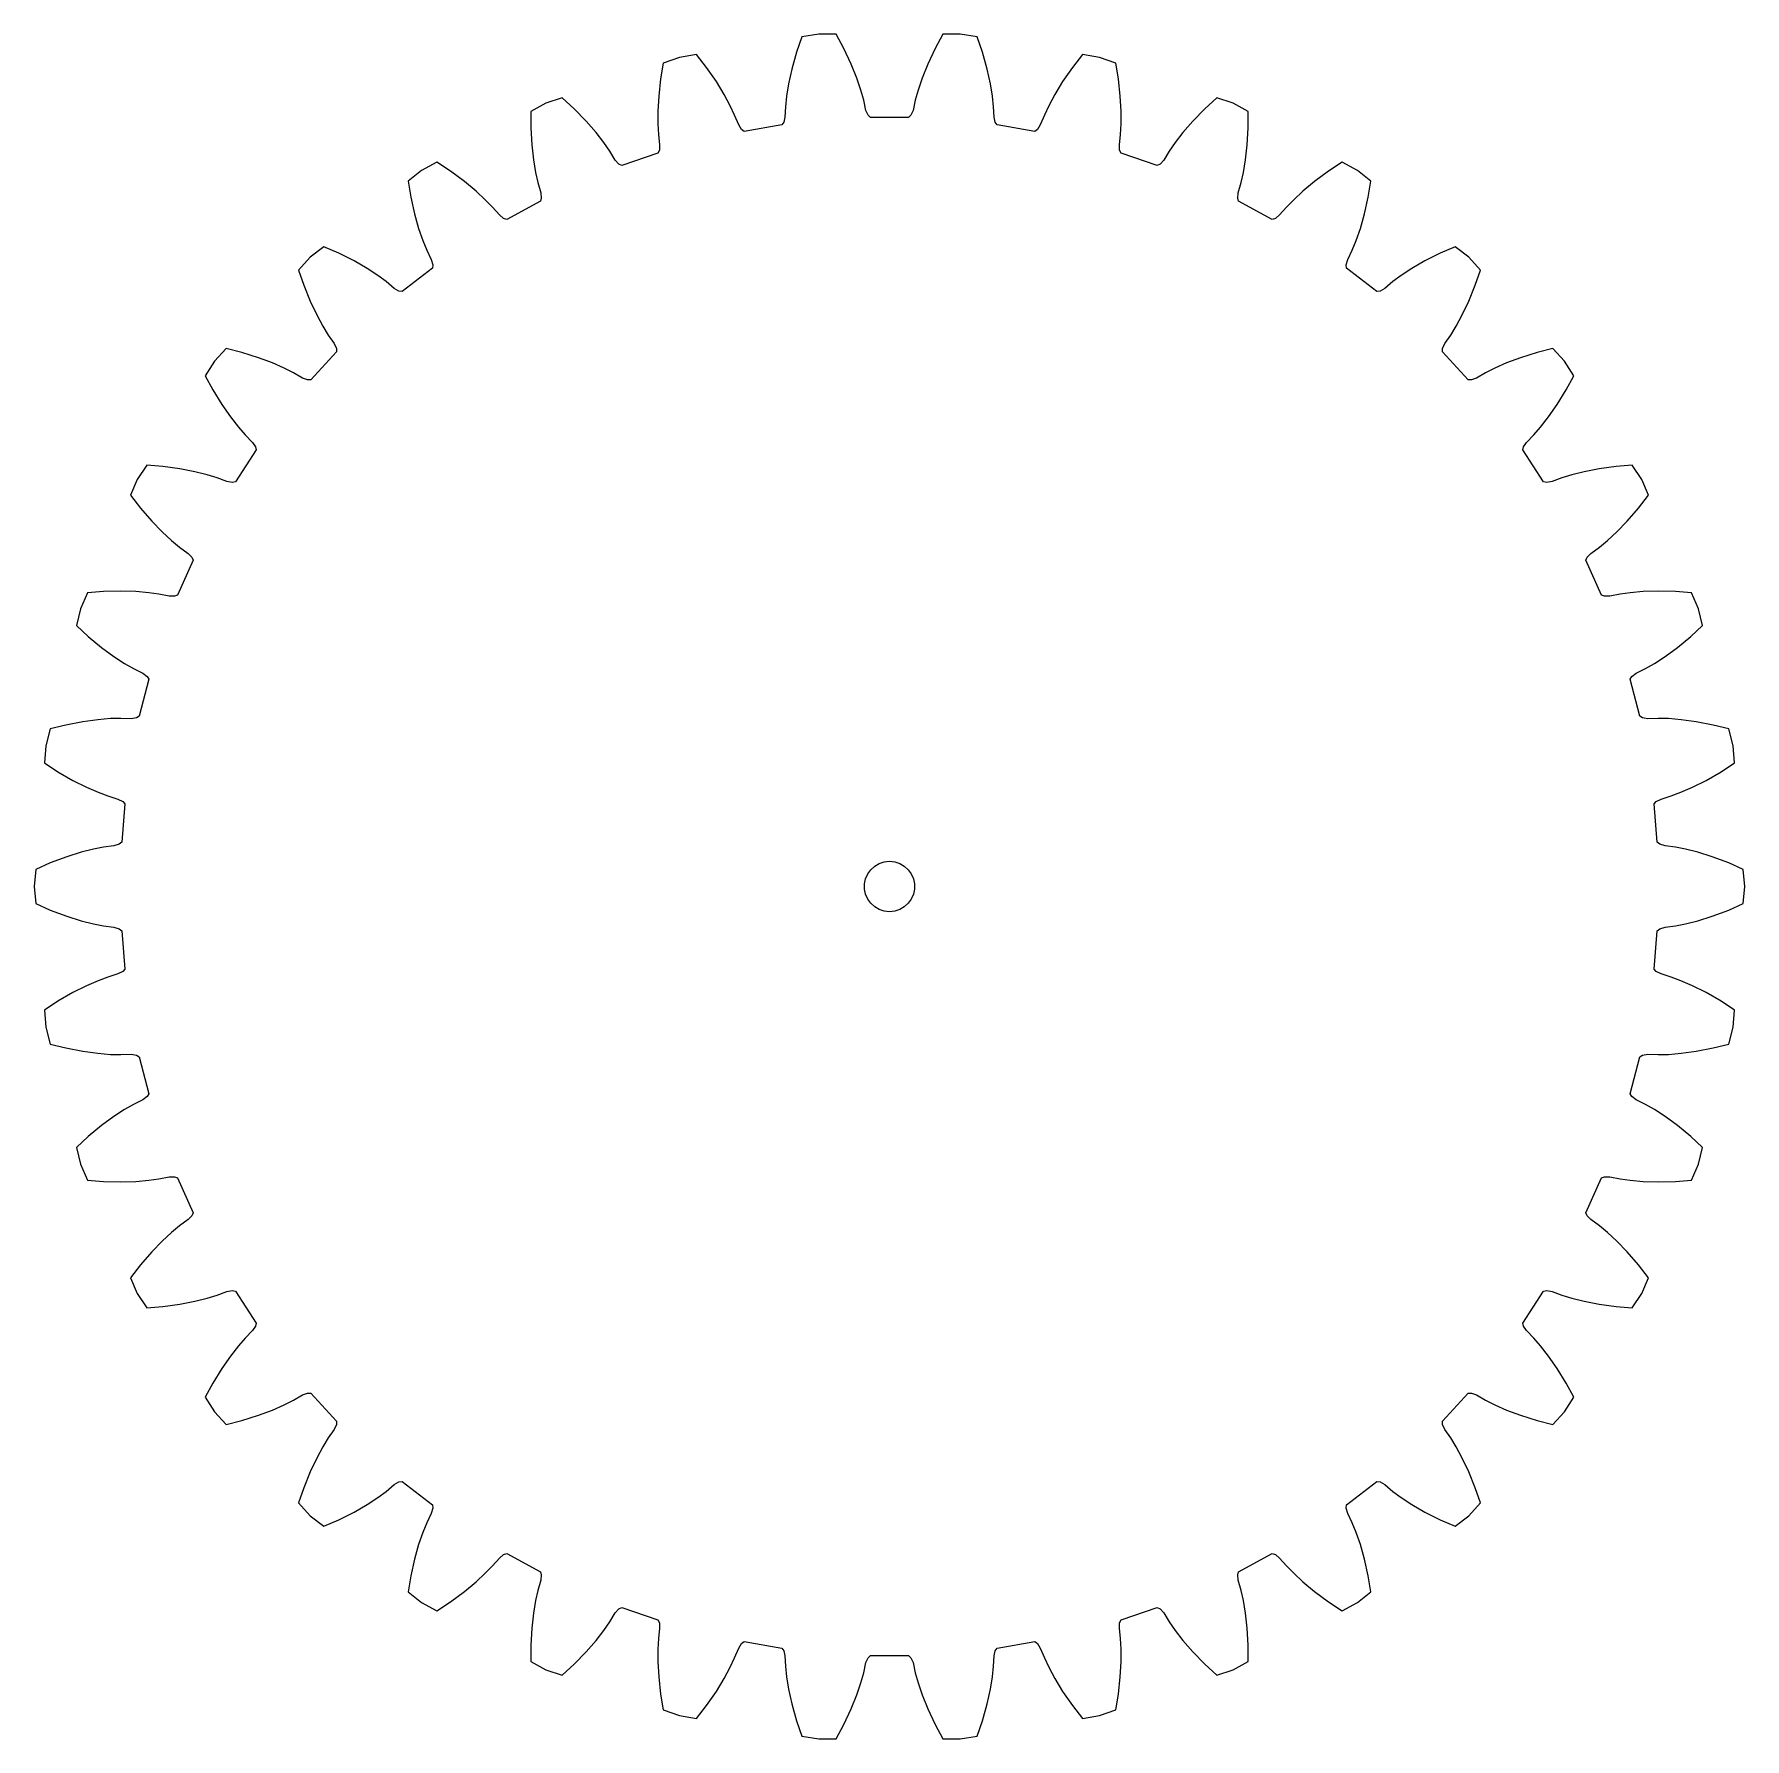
# Model space of a CAD drawing. Header units: metres. Extents: x -51 to 51, y -51 to 51.
import ezdxf

# ---------------------------------------------------------------- set-up
doc = ezdxf.new("R2010")
doc.units = ezdxf.units.M

msp = doc.modelspace()

# ---------------------------------------------------------------- linework, layer by layer
for p, q in [((-5.22, 50.59), (-5.53, 49.68)), ((-4.21, 50.76), (-5.22, 50.59)), ((-3.18, 50.76), (-4.21, 50.76)), ((-2.72, 49.91), (-3.18, 50.76)), ((-2.28, 48.97), (-2.72, 49.91)), ((2.72, 49.91), (2.28, 48.97)), ((3.18, 50.76), (2.72, 49.91)), ((4.21, 50.76), (3.18, 50.76)), ((5.22, 50.59), (4.21, 50.76)), ((5.53, 49.68), (5.22, 50.59)), ((-13.47, 49.04), (-13.63, 48.09)), ((-12.5, 49.37), (-13.47, 49.04)), ((-11.49, 49.54), (-12.5, 49.37)), ((-10.9, 48.78), (-11.49, 49.54)), ((-5.53, 49.68), (-5.81, 48.68)), ((-1.94, 48.14), (-2.28, 48.97)), ((2.28, 48.97), (1.94, 48.14)), ((5.81, 48.68), (5.53, 49.68)), ((11.49, 49.54), (10.9, 48.78)), ((12.5, 49.37), (11.49, 49.54)), ((13.47, 49.04), (12.5, 49.37)), ((13.63, 48.09), (13.47, 49.04)), ((-13.63, 48.09), (-13.74, 47.06)), ((-10.31, 47.93), (-10.9, 48.78)), ((-9.84, 47.17), (-10.31, 47.93)), ((-5.81, 48.68), (-6.01, 47.81)), ((-1.7, 47.43), (-1.94, 48.14)), ((1.94, 48.14), (1.7, 47.43)), ((6.01, 47.81), (5.81, 48.68)), ((10.31, 47.93), (9.84, 47.17)), ((10.9, 48.78), (10.31, 47.93)), ((13.74, 47.06), (13.63, 48.09)), ((-19.49, 46.97), (-20.46, 46.64)), ((-18.78, 46.32), (-19.49, 46.97)), ((-13.74, 47.06), (-13.79, 46.17)), ((-9.48, 46.5), (-9.84, 47.17)), ((-6.13, 47.06), (-6.2, 46.44)), ((-6.01, 47.81), (-6.13, 47.06)), ((-1.53, 46.83), (-1.7, 47.43)), ((1.7, 47.43), (1.53, 46.83)), ((6.13, 47.06), (6.01, 47.81)), ((6.2, 46.44), (6.13, 47.06)), ((9.84, 47.17), (9.48, 46.5)), ((13.79, 46.17), (13.74, 47.06)), ((19.49, 46.97), (18.78, 46.32)), ((20.46, 46.64), (19.49, 46.97)), ((-20.46, 46.64), (-21.36, 46.15)), ((-21.36, 46.15), (-21.36, 45.19)), ((-18.06, 45.58), (-18.78, 46.32)), ((-13.79, 46.17), (-13.79, 45.41)), ((-9.22, 45.94), (-9.48, 46.5)), ((-8.98, 45.36), (-9.22, 45.94)), ((-6.2, 46.44), (-6.23, 45.82)), ((-1.4, 46.22), (-1.53, 46.83)), ((-1.28, 45.93), (-1.4, 46.22)), ((-1.14, 45.79), (-1.28, 45.93)), ((1.28, 45.93), (1.14, 45.79)), ((1.4, 46.22), (1.28, 45.93)), ((1.53, 46.83), (1.4, 46.22)), ((6.23, 45.82), (6.2, 46.44)), ((9.22, 45.94), (8.98, 45.36)), ((9.48, 46.5), (9.22, 45.94)), ((13.79, 45.41), (13.79, 46.17)), ((18.78, 46.32), (18.06, 45.58)), ((21.36, 46.15), (20.46, 46.64)), ((21.36, 45.19), (21.36, 46.15)), ((-21.36, 45.19), (-21.3, 44.16)), ((-17.47, 44.9), (-18.06, 45.58)), ((-17.01, 44.3), (-17.47, 44.9)), ((-13.79, 45.41), (-13.76, 44.79)), ((-8.82, 45.09), (-8.98, 45.36)), ((-8.66, 44.97), (-8.82, 45.09)), ((-6.41, 45.35), (-8.66, 44.97)), ((-6.3, 45.51), (-6.41, 45.35)), ((-6.23, 45.82), (-6.3, 45.51)), ((1.14, 45.79), (-1.14, 45.79)), ((6.3, 45.51), (6.23, 45.82)), ((6.41, 45.35), (6.3, 45.51)), ((8.66, 44.97), (6.41, 45.35)), ((8.82, 45.09), (8.66, 44.97)), ((8.98, 45.36), (8.82, 45.09)), ((13.76, 44.79), (13.79, 45.41)), ((17.47, 44.9), (17.01, 44.3)), ((18.06, 45.58), (17.47, 44.9)), ((21.3, 44.16), (21.36, 45.19)), ((-21.3, 44.16), (-21.2, 43.27)), ((-16.65, 43.8), (-17.01, 44.3)), ((-13.7, 43.85), (-13.79, 43.68)), ((-13.76, 44.79), (-13.69, 44.17)), ((-13.69, 44.17), (-13.7, 43.85)), ((13.69, 44.17), (13.76, 44.79)), ((13.7, 43.85), (13.69, 44.17)), ((13.79, 43.68), (13.7, 43.85)), ((17.01, 44.3), (16.65, 43.8)), ((21.2, 43.27), (21.3, 44.16)), ((-26.95, 43.13), (-27.86, 42.64)), ((-26.15, 42.6), (-26.95, 43.13)), ((-21.2, 43.27), (-21.08, 42.52)), ((-16.33, 43.26), (-16.65, 43.8)), ((-16.12, 43.02), (-16.33, 43.26)), ((-15.94, 42.94), (-16.12, 43.02)), ((-13.79, 43.68), (-15.94, 42.94)), ((15.94, 42.94), (13.79, 43.68)), ((16.12, 43.02), (15.94, 42.94)), ((16.33, 43.26), (16.12, 43.02)), ((16.65, 43.8), (16.33, 43.26)), ((21.08, 42.52), (21.2, 43.27)), ((26.95, 43.13), (26.15, 42.6)), ((27.86, 42.64), (26.95, 43.13)), ((-27.86, 42.64), (-28.67, 42.01)), ((-28.67, 42.01), (-28.51, 41.06)), ((-25.31, 41.99), (-26.15, 42.6)), ((-24.62, 41.41), (-25.31, 41.99)), ((-21.08, 42.52), (-20.94, 41.92)), ((-20.94, 41.92), (-20.77, 41.31)), ((20.77, 41.31), (20.94, 41.92)), ((20.94, 41.92), (21.08, 42.52)), ((25.31, 41.99), (24.62, 41.41)), ((26.15, 42.6), (25.31, 41.99)), ((28.67, 42.01), (27.86, 42.64)), ((28.51, 41.06), (28.67, 42.01)), ((-28.51, 41.06), (-28.28, 40.05)), ((-24.07, 40.9), (-24.62, 41.41)), ((-23.64, 40.46), (-24.07, 40.9)), ((-20.79, 40.81), (-22.79, 39.73)), ((-20.74, 41), (-20.79, 40.81)), ((-20.77, 41.31), (-20.74, 41)), ((20.74, 41), (20.77, 41.31)), ((20.79, 40.81), (20.74, 41)), ((22.79, 39.73), (20.79, 40.81)), ((24.07, 40.9), (23.64, 40.46)), ((24.62, 41.41), (24.07, 40.9)), ((28.28, 40.05), (28.51, 41.06)), ((-28.28, 40.05), (-28.04, 39.19)), ((-23.23, 39.99), (-23.64, 40.46)), ((-22.98, 39.78), (-23.23, 39.99)), ((-22.79, 39.73), (-22.98, 39.78)), ((22.98, 39.78), (22.79, 39.73)), ((23.23, 39.99), (22.98, 39.78)), ((23.64, 40.46), (23.23, 39.99)), ((28.04, 39.19), (28.28, 40.05)), ((-28.04, 39.19), (-27.79, 38.47)), ((27.79, 38.47), (28.04, 39.19)), ((-33.68, 38.1), (-34.49, 37.47)), ((-32.8, 37.72), (-33.68, 38.1)), ((-31.88, 37.25), (-32.8, 37.72)), ((-27.79, 38.47), (-27.56, 37.9)), ((-27.56, 37.9), (-27.29, 37.33)), ((27.29, 37.33), (27.56, 37.9)), ((27.56, 37.9), (27.79, 38.47)), ((32.8, 37.72), (31.88, 37.25)), ((33.68, 38.1), (32.8, 37.72)), ((34.49, 37.47), (33.68, 38.1)), ((-34.49, 37.47), (-35.19, 36.71)), ((-35.19, 36.71), (-34.88, 35.81)), ((-31.1, 36.8), (-31.88, 37.25)), ((-30.47, 36.38), (-31.1, 36.8)), ((-27.22, 36.83), (-29.02, 35.43)), ((-27.29, 37.33), (-27.2, 37.03)), ((-27.2, 37.03), (-27.22, 36.83)), ((27.2, 37.03), (27.29, 37.33)), ((27.22, 36.83), (27.2, 37.03)), ((29.02, 35.43), (27.22, 36.83)), ((31.1, 36.8), (30.47, 36.38)), ((31.88, 37.25), (31.1, 36.8)), ((35.19, 36.71), (34.49, 37.47)), ((34.88, 35.81), (35.19, 36.71)), ((-34.88, 35.81), (-34.49, 34.85)), ((-29.97, 36.02), (-30.47, 36.38)), ((-29.49, 35.62), (-29.97, 36.02)), ((29.97, 36.02), (29.49, 35.62)), ((30.47, 36.38), (29.97, 36.02)), ((34.49, 34.85), (34.88, 35.81)), ((-34.49, 34.85), (-34.1, 34.04)), ((-29.22, 35.46), (-29.49, 35.62)), ((-29.02, 35.43), (-29.22, 35.46)), ((29.22, 35.46), (29.02, 35.43)), ((29.49, 35.62), (29.22, 35.46)), ((34.1, 34.04), (34.49, 34.85)), ((-34.1, 34.04), (-33.74, 33.37)), ((33.74, 33.37), (34.1, 34.04)), ((-33.74, 33.37), (-33.42, 32.84)), ((-33.42, 32.84), (-33.06, 32.33)), ((33.06, 32.33), (33.42, 32.84)), ((33.42, 32.84), (33.74, 33.37)), ((-39.49, 32.04), (-40.19, 31.28)), ((-38.56, 31.8), (-39.49, 32.04)), ((-37.58, 31.49), (-38.56, 31.8)), ((-32.92, 31.85), (-34.46, 30.17)), ((-33.06, 32.33), (-32.92, 32.04)), ((-32.92, 32.04), (-32.92, 31.85)), ((32.92, 32.04), (33.06, 32.33)), ((32.92, 31.85), (32.92, 32.04)), ((34.46, 30.17), (32.92, 31.85)), ((38.56, 31.8), (37.58, 31.49)), ((39.49, 32.04), (38.56, 31.8)), ((40.19, 31.28), (39.49, 32.04)), ((-40.19, 31.28), (-40.75, 30.42)), ((-36.74, 31.18), (-37.58, 31.49)), ((-36.04, 30.87), (-36.74, 31.18)), ((-35.49, 30.59), (-36.04, 30.87)), ((-34.95, 30.28), (-35.49, 30.59)), ((35.49, 30.59), (34.95, 30.28)), ((36.04, 30.87), (35.49, 30.59)), ((36.74, 31.18), (36.04, 30.87)), ((37.58, 31.49), (36.74, 31.18)), ((40.75, 30.42), (40.19, 31.28)), ((-40.75, 30.42), (-40.3, 29.58)), ((-40.3, 29.58), (-39.75, 28.7)), ((-34.65, 30.17), (-34.95, 30.28)), ((-34.46, 30.17), (-34.65, 30.17)), ((34.65, 30.17), (34.46, 30.17)), ((34.95, 30.28), (34.65, 30.17)), ((39.75, 28.7), (40.3, 29.58)), ((40.3, 29.58), (40.75, 30.42)), ((-39.75, 28.7), (-39.24, 27.96)), ((39.24, 27.96), (39.75, 28.7)), ((-39.24, 27.96), (-38.77, 27.36)), ((38.77, 27.36), (39.24, 27.96)), ((-38.77, 27.36), (-38.37, 26.9)), ((-38.37, 26.9), (-37.93, 26.45)), ((37.93, 26.45), (38.37, 26.9)), ((38.37, 26.9), (38.77, 27.36)), ((-37.71, 26), (-38.95, 24.09)), ((-37.93, 26.45), (-37.75, 26.19)), ((-37.75, 26.19), (-37.71, 26)), ((37.71, 26), (37.75, 26.19)), ((38.95, 24.09), (37.71, 26)), ((37.75, 26.19), (37.93, 26.45)), ((-44.23, 25.1), (-44.79, 24.24)), ((-43.27, 25.02), (-44.23, 25.1)), ((-42.25, 24.88), (-43.27, 25.02)), ((-41.37, 24.7), (-42.25, 24.88)), ((-40.63, 24.52), (-41.37, 24.7)), ((-40.04, 24.33), (-40.63, 24.52)), ((40.63, 24.52), (40.04, 24.33)), ((41.37, 24.7), (40.63, 24.52)), ((42.25, 24.88), (41.37, 24.7)), ((43.27, 25.02), (42.25, 24.88)), ((44.23, 25.1), (43.27, 25.02)), ((44.79, 24.24), (44.23, 25.1)), ((-44.79, 24.24), (-45.2, 23.3)), ((-39.46, 24.11), (-40.04, 24.33)), ((-39.15, 24.05), (-39.46, 24.11)), ((-38.95, 24.09), (-39.15, 24.05)), ((39.15, 24.05), (38.95, 24.09)), ((39.46, 24.11), (39.15, 24.05)), ((40.04, 24.33), (39.46, 24.11)), ((45.2, 23.3), (44.79, 24.24)), ((-45.2, 23.3), (-44.61, 22.54)), ((-44.61, 22.54), (-43.93, 21.76)), ((43.93, 21.76), (44.61, 22.54)), ((44.61, 22.54), (45.2, 23.3)), ((-43.93, 21.76), (-43.31, 21.12)), ((43.31, 21.12), (43.93, 21.76)), ((-43.31, 21.12), (-42.75, 20.61)), ((-42.75, 20.61), (-42.27, 20.21)), ((42.27, 20.21), (42.75, 20.61)), ((42.75, 20.61), (43.31, 21.12)), ((-41.47, 19.43), (-42.39, 17.35)), ((-42.27, 20.21), (-41.77, 19.84)), ((-41.77, 19.84), (-41.55, 19.62)), ((-41.55, 19.62), (-41.47, 19.43)), ((41.47, 19.43), (41.55, 19.62)), ((42.39, 17.35), (41.47, 19.43)), ((41.55, 19.62), (41.77, 19.84)), ((41.77, 19.84), (42.27, 20.21)), ((-47.76, 17.48), (-48.17, 16.54)), ((-46.8, 17.56), (-47.76, 17.48)), ((-45.77, 17.58), (-46.8, 17.56)), ((-44.87, 17.56), (-45.77, 17.58)), ((-44.11, 17.49), (-44.87, 17.56)), ((-43.5, 17.41), (-44.11, 17.49)), ((-42.89, 17.29), (-43.5, 17.41)), ((-42.39, 17.35), (-42.57, 17.28)), ((42.57, 17.28), (42.39, 17.35)), ((43.5, 17.41), (42.89, 17.29)), ((44.11, 17.49), (43.5, 17.41)), ((44.87, 17.56), (44.11, 17.49)), ((45.77, 17.58), (44.87, 17.56)), ((46.8, 17.56), (45.77, 17.58)), ((47.76, 17.48), (46.8, 17.56)), ((48.17, 16.54), (47.76, 17.48)), ((-48.17, 16.54), (-48.42, 15.54)), ((-42.57, 17.28), (-42.89, 17.29)), ((42.89, 17.29), (42.57, 17.28)), ((48.42, 15.54), (48.17, 16.54)), ((-48.42, 15.54), (-47.72, 14.89)), ((47.72, 14.89), (48.42, 15.54)), ((-47.72, 14.89), (-46.92, 14.23)), ((46.92, 14.23), (47.72, 14.89)), ((-46.92, 14.23), (-46.19, 13.7)), ((-46.19, 13.7), (-45.56, 13.29)), ((-45.56, 13.29), (-45.02, 12.98)), ((45.02, 12.98), (45.56, 13.29)), ((45.56, 13.29), (46.19, 13.7)), ((46.19, 13.7), (46.92, 14.23)), ((-45.02, 12.98), (-44.46, 12.7)), ((-44.11, 12.34), (-44.67, 10.14)), ((-44.46, 12.7), (-44.21, 12.51)), ((-44.21, 12.51), (-44.11, 12.34)), ((44.11, 12.34), (44.21, 12.51)), ((44.67, 10.14), (44.11, 12.34)), ((44.21, 12.51), (44.46, 12.7)), ((44.46, 12.7), (45.02, 12.98)), ((-49.98, 9.38), (-50.23, 8.38)), ((-49.05, 9.61), (-49.98, 9.38)), ((-48.04, 9.81), (-49.05, 9.61)), ((-47.15, 9.93), (-48.04, 9.81)), ((-46.39, 10), (-47.15, 9.93)), ((-45.77, 10.01), (-46.39, 10)), ((-45.15, 9.99), (-45.77, 10.01)), ((-44.83, 10.04), (-45.15, 9.99)), ((-44.67, 10.14), (-44.83, 10.04)), ((44.83, 10.04), (44.67, 10.14)), ((45.15, 9.99), (44.83, 10.04)), ((45.77, 10.01), (45.15, 9.99)), ((46.39, 10), (45.77, 10.01)), ((47.15, 9.93), (46.39, 10)), ((48.04, 9.81), (47.15, 9.93)), ((49.05, 9.61), (48.04, 9.81)), ((49.98, 9.38), (49.05, 9.61)), ((50.23, 8.38), (49.98, 9.38)), ((-50.23, 8.38), (-50.32, 7.36)), ((50.32, 7.36), (50.23, 8.38)), ((-50.32, 7.36), (-49.52, 6.83)), ((49.52, 6.83), (50.32, 7.36)), ((-49.52, 6.83), (-48.62, 6.32)), ((-48.62, 6.32), (-47.82, 5.91)), ((47.82, 5.91), (48.62, 6.32)), ((48.62, 6.32), (49.52, 6.83)), ((-47.82, 5.91), (-47.12, 5.61)), ((-47.12, 5.61), (-46.54, 5.39)), ((-46.54, 5.39), (-45.95, 5.21)), ((-45.95, 5.21), (-45.66, 5.07)), ((45.66, 5.07), (45.95, 5.21)), ((45.95, 5.21), (46.54, 5.39)), ((46.54, 5.39), (47.12, 5.61)), ((47.12, 5.61), (47.82, 5.91)), ((-45.54, 4.92), (-45.72, 2.65)), ((-45.66, 5.07), (-45.54, 4.92)), ((45.54, 4.92), (45.66, 5.07)), ((45.72, 2.65), (45.54, 4.92)), ((-48.14, 2.04), (-48.99, 1.77)), ((-47.4, 2.22), (-48.14, 2.04)), ((-46.8, 2.34), (-47.4, 2.22)), ((-46.18, 2.43), (-46.8, 2.34)), ((-45.88, 2.52), (-46.18, 2.43)), ((-45.72, 2.65), (-45.88, 2.52)), ((45.88, 2.52), (45.72, 2.65)), ((46.18, 2.43), (45.88, 2.52)), ((46.8, 2.34), (46.18, 2.43)), ((47.4, 2.22), (46.8, 2.34)), ((48.14, 2.04), (47.4, 2.22)), ((48.99, 1.77), (48.14, 2.04)), ((-50.84, 1.02), (-50.93, 0)), ((-49.97, 1.41), (-50.84, 1.02)), ((-48.99, 1.77), (-49.97, 1.41)), ((-1.11, 1), (-0.88, 1.21)), ((-0.88, 1.21), (-0.61, 1.37)), ((-0.61, 1.37), (-0.31, 1.47)), ((-0.31, 1.47), (0, 1.5)), ((0, 1.5), (0.31, 1.47)), ((0.31, 1.47), (0.61, 1.37)), ((0.61, 1.37), (0.88, 1.21)), ((0.88, 1.21), (1.11, 1)), ((49.97, 1.41), (48.99, 1.77)), ((50.84, 1.02), (49.97, 1.41)), ((50.93, 0), (50.84, 1.02)), ((-50.93, 0), (-50.84, -1.02)), ((-1.49, 0.16), (-1.43, 0.46)), ((-1.49, -0.16), (-1.49, 0.16)), ((-1.43, 0.46), (-1.3, 0.75)), ((-1.3, 0.75), (-1.11, 1)), ((1.11, 1), (1.3, 0.75)), ((1.3, 0.75), (1.43, 0.46)), ((1.43, 0.46), (1.49, 0.16)), ((1.49, 0.16), (1.49, -0.16)), ((-1.43, -0.46), (-1.49, -0.16)), ((-1.3, -0.75), (-1.43, -0.46)), ((-1.11, -1), (-1.3, -0.75)), ((-0.88, -1.21), (-1.11, -1)), ((1.11, -1), (0.88, -1.21)), ((1.3, -0.75), (1.11, -1)), ((1.43, -0.46), (1.3, -0.75)), ((1.49, -0.16), (1.43, -0.46)), ((50.84, -1.02), (50.93, 0)), ((-50.84, -1.02), (-49.97, -1.41)), ((-49.97, -1.41), (-48.99, -1.77)), ((-48.99, -1.77), (-48.14, -2.04)), ((-0.61, -1.37), (-0.88, -1.21)), ((-0.31, -1.47), (-0.61, -1.37)), ((0, -1.5), (-0.31, -1.47)), ((0.31, -1.47), (0, -1.5)), ((0.61, -1.37), (0.31, -1.47)), ((0.88, -1.21), (0.61, -1.37)), ((48.14, -2.04), (48.99, -1.77)), ((48.99, -1.77), (49.97, -1.41)), ((49.97, -1.41), (50.84, -1.02)), ((-48.14, -2.04), (-47.4, -2.22)), ((-47.4, -2.22), (-46.8, -2.34)), ((-46.8, -2.34), (-46.18, -2.43)), ((-46.18, -2.43), (-45.88, -2.52)), ((-45.88, -2.52), (-45.72, -2.65)), ((-45.72, -2.65), (-45.54, -4.92)), ((45.54, -4.92), (45.72, -2.65)), ((45.72, -2.65), (45.88, -2.52)), ((45.88, -2.52), (46.18, -2.43)), ((46.18, -2.43), (46.8, -2.34)), ((46.8, -2.34), (47.4, -2.22)), ((47.4, -2.22), (48.14, -2.04)), ((-45.66, -5.07), (-45.95, -5.21)), ((-45.54, -4.92), (-45.66, -5.07)), ((45.66, -5.07), (45.54, -4.92)), ((45.95, -5.21), (45.66, -5.07)), ((-47.82, -5.91), (-48.62, -6.32)), ((-47.12, -5.61), (-47.82, -5.91)), ((-46.54, -5.39), (-47.12, -5.61)), ((-45.95, -5.21), (-46.54, -5.39)), ((46.54, -5.39), (45.95, -5.21)), ((47.12, -5.61), (46.54, -5.39)), ((47.82, -5.91), (47.12, -5.61)), ((48.62, -6.32), (47.82, -5.91)), ((-49.52, -6.83), (-50.32, -7.36)), ((-48.62, -6.32), (-49.52, -6.83)), ((49.52, -6.83), (48.62, -6.32)), ((50.32, -7.36), (49.52, -6.83)), ((-50.32, -7.36), (-50.23, -8.38)), ((50.23, -8.38), (50.32, -7.36)), ((-50.23, -8.38), (-49.98, -9.38)), ((49.98, -9.38), (50.23, -8.38)), ((-49.98, -9.38), (-49.05, -9.61)), ((-49.05, -9.61), (-48.04, -9.81)), ((-48.04, -9.81), (-47.15, -9.93)), ((-47.15, -9.93), (-46.39, -10)), ((-46.39, -10), (-45.77, -10.01)), ((-45.77, -10.01), (-45.15, -9.99)), ((-45.15, -9.99), (-44.83, -10.04)), ((-44.83, -10.04), (-44.67, -10.14)), ((-44.67, -10.14), (-44.11, -12.34)), ((44.11, -12.34), (44.67, -10.14)), ((44.67, -10.14), (44.83, -10.04)), ((44.83, -10.04), (45.15, -9.99)), ((45.15, -9.99), (45.77, -10.01)), ((45.77, -10.01), (46.39, -10)), ((46.39, -10), (47.15, -9.93)), ((47.15, -9.93), (48.04, -9.81)), ((48.04, -9.81), (49.05, -9.61)), ((49.05, -9.61), (49.98, -9.38)), ((-45.02, -12.98), (-45.56, -13.29)), ((-44.46, -12.7), (-45.02, -12.98)), ((-44.21, -12.51), (-44.46, -12.7)), ((-44.11, -12.34), (-44.21, -12.51)), ((44.21, -12.51), (44.11, -12.34)), ((44.46, -12.7), (44.21, -12.51)), ((45.02, -12.98), (44.46, -12.7)), ((45.56, -13.29), (45.02, -12.98)), ((-46.92, -14.23), (-47.72, -14.89)), ((-46.19, -13.7), (-46.92, -14.23)), ((-45.56, -13.29), (-46.19, -13.7)), ((46.19, -13.7), (45.56, -13.29)), ((46.92, -14.23), (46.19, -13.7)), ((47.72, -14.89), (46.92, -14.23)), ((-47.72, -14.89), (-48.42, -15.54)), ((48.42, -15.54), (47.72, -14.89)), ((-48.42, -15.54), (-48.17, -16.54)), ((48.17, -16.54), (48.42, -15.54)), ((-48.17, -16.54), (-47.76, -17.48)), ((-43.5, -17.41), (-42.89, -17.29)), ((-42.89, -17.29), (-42.57, -17.28)), ((-42.57, -17.28), (-42.39, -17.35)), ((42.39, -17.35), (42.57, -17.28)), ((42.57, -17.28), (42.89, -17.29)), ((42.89, -17.29), (43.5, -17.41)), ((47.76, -17.48), (48.17, -16.54)), ((-47.76, -17.48), (-46.8, -17.56)), ((-46.8, -17.56), (-45.77, -17.58)), ((-45.77, -17.58), (-44.87, -17.56)), ((-44.87, -17.56), (-44.11, -17.49)), ((-44.11, -17.49), (-43.5, -17.41)), ((-42.39, -17.35), (-41.47, -19.43)), ((41.47, -19.43), (42.39, -17.35)), ((43.5, -17.41), (44.11, -17.49)), ((44.11, -17.49), (44.87, -17.56)), ((44.87, -17.56), (45.77, -17.58)), ((45.77, -17.58), (46.8, -17.56)), ((46.8, -17.56), (47.76, -17.48)), ((-42.27, -20.21), (-42.75, -20.61)), ((-41.77, -19.84), (-42.27, -20.21)), ((-41.55, -19.62), (-41.77, -19.84)), ((-41.47, -19.43), (-41.55, -19.62)), ((41.55, -19.62), (41.47, -19.43)), ((41.77, -19.84), (41.55, -19.62)), ((42.27, -20.21), (41.77, -19.84)), ((42.75, -20.61), (42.27, -20.21)), ((-43.31, -21.12), (-43.93, -21.76)), ((-42.75, -20.61), (-43.31, -21.12)), ((43.31, -21.12), (42.75, -20.61)), ((43.93, -21.76), (43.31, -21.12)), ((-43.93, -21.76), (-44.61, -22.54)), ((44.61, -22.54), (43.93, -21.76)), ((-44.61, -22.54), (-45.2, -23.3)), ((-45.2, -23.3), (-44.79, -24.24)), ((45.2, -23.3), (44.61, -22.54)), ((44.79, -24.24), (45.2, -23.3)), ((-44.79, -24.24), (-44.23, -25.1)), ((-40.63, -24.52), (-40.04, -24.33)), ((-40.04, -24.33), (-39.46, -24.11)), ((-39.46, -24.11), (-39.15, -24.05)), ((-39.15, -24.05), (-38.95, -24.09)), ((-38.95, -24.09), (-37.71, -26)), ((37.71, -26), (38.95, -24.09)), ((38.95, -24.09), (39.15, -24.05)), ((39.15, -24.05), (39.46, -24.11)), ((39.46, -24.11), (40.04, -24.33)), ((40.04, -24.33), (40.63, -24.52)), ((44.23, -25.1), (44.79, -24.24)), ((-44.23, -25.1), (-43.27, -25.02)), ((-43.27, -25.02), (-42.25, -24.88)), ((-42.25, -24.88), (-41.37, -24.7)), ((-41.37, -24.7), (-40.63, -24.52)), ((40.63, -24.52), (41.37, -24.7)), ((41.37, -24.7), (42.25, -24.88)), ((42.25, -24.88), (43.27, -25.02)), ((43.27, -25.02), (44.23, -25.1)), ((-37.93, -26.45), (-38.37, -26.9)), ((-37.75, -26.19), (-37.93, -26.45)), ((-37.71, -26), (-37.75, -26.19)), ((37.75, -26.19), (37.71, -26)), ((37.93, -26.45), (37.75, -26.19)), ((38.37, -26.9), (37.93, -26.45)), ((-38.77, -27.36), (-39.24, -27.96)), ((-38.37, -26.9), (-38.77, -27.36)), ((38.77, -27.36), (38.37, -26.9)), ((39.24, -27.96), (38.77, -27.36)), ((-39.24, -27.96), (-39.75, -28.7)), ((39.75, -28.7), (39.24, -27.96)), ((-39.75, -28.7), (-40.3, -29.58)), ((40.3, -29.58), (39.75, -28.7)), ((-40.3, -29.58), (-40.75, -30.42)), ((-40.75, -30.42), (-40.19, -31.28)), ((-35.49, -30.59), (-34.95, -30.28)), ((-34.95, -30.28), (-34.65, -30.17)), ((-34.65, -30.17), (-34.46, -30.17)), ((-34.46, -30.17), (-32.92, -31.85)), ((32.92, -31.85), (34.46, -30.17)), ((34.46, -30.17), (34.65, -30.17)), ((34.65, -30.17), (34.95, -30.28)), ((34.95, -30.28), (35.49, -30.59)), ((40.19, -31.28), (40.75, -30.42)), ((40.75, -30.42), (40.3, -29.58)), ((-40.19, -31.28), (-39.49, -32.04)), ((-38.56, -31.8), (-37.58, -31.49)), ((-37.58, -31.49), (-36.74, -31.18)), ((-36.74, -31.18), (-36.04, -30.87)), ((-36.04, -30.87), (-35.49, -30.59)), ((35.49, -30.59), (36.04, -30.87)), ((36.04, -30.87), (36.74, -31.18)), ((36.74, -31.18), (37.58, -31.49)), ((37.58, -31.49), (38.56, -31.8)), ((39.49, -32.04), (40.19, -31.28)), ((-39.49, -32.04), (-38.56, -31.8)), ((-33.06, -32.33), (-33.42, -32.84)), ((-32.92, -32.04), (-33.06, -32.33)), ((-32.92, -31.85), (-32.92, -32.04)), ((32.92, -32.04), (32.92, -31.85)), ((33.06, -32.33), (32.92, -32.04)), ((33.42, -32.84), (33.06, -32.33)), ((38.56, -31.8), (39.49, -32.04)), ((-33.74, -33.37), (-34.1, -34.04)), ((-33.42, -32.84), (-33.74, -33.37)), ((33.74, -33.37), (33.42, -32.84)), ((34.1, -34.04), (33.74, -33.37)), ((-34.1, -34.04), (-34.49, -34.85)), ((34.49, -34.85), (34.1, -34.04)), ((-34.49, -34.85), (-34.88, -35.81)), ((-29.97, -36.02), (-29.49, -35.62)), ((-29.49, -35.62), (-29.22, -35.46)), ((-29.22, -35.46), (-29.02, -35.43)), ((-29.02, -35.43), (-27.22, -36.83)), ((27.22, -36.83), (29.02, -35.43)), ((29.02, -35.43), (29.22, -35.46)), ((29.22, -35.46), (29.49, -35.62)), ((29.49, -35.62), (29.97, -36.02)), ((34.88, -35.81), (34.49, -34.85)), ((-34.88, -35.81), (-35.19, -36.71)), ((-31.1, -36.8), (-30.47, -36.38)), ((-30.47, -36.38), (-29.97, -36.02)), ((29.97, -36.02), (30.47, -36.38)), ((30.47, -36.38), (31.1, -36.8)), ((35.19, -36.71), (34.88, -35.81)), ((-35.19, -36.71), (-34.49, -37.47)), ((-34.49, -37.47), (-33.68, -38.1)), ((-32.8, -37.72), (-31.88, -37.25)), ((-31.88, -37.25), (-31.1, -36.8)), ((-27.29, -37.33), (-27.56, -37.9)), ((-27.2, -37.03), (-27.29, -37.33)), ((-27.22, -36.83), (-27.2, -37.03)), ((27.2, -37.03), (27.22, -36.83)), ((27.29, -37.33), (27.2, -37.03)), ((27.56, -37.9), (27.29, -37.33)), ((31.1, -36.8), (31.88, -37.25)), ((31.88, -37.25), (32.8, -37.72)), ((33.68, -38.1), (34.49, -37.47)), ((34.49, -37.47), (35.19, -36.71)), ((-33.68, -38.1), (-32.8, -37.72)), ((-27.79, -38.47), (-28.04, -39.19)), ((-27.56, -37.9), (-27.79, -38.47)), ((27.79, -38.47), (27.56, -37.9)), ((28.04, -39.19), (27.79, -38.47)), ((32.8, -37.72), (33.68, -38.1)), ((-28.04, -39.19), (-28.28, -40.05)), ((28.28, -40.05), (28.04, -39.19)), ((-28.28, -40.05), (-28.51, -41.06)), ((-24.07, -40.9), (-23.64, -40.46)), ((-23.64, -40.46), (-23.23, -39.99)), ((-23.23, -39.99), (-22.98, -39.78)), ((-22.98, -39.78), (-22.79, -39.73)), ((-22.79, -39.73), (-20.79, -40.81)), ((20.79, -40.81), (22.79, -39.73)), ((22.79, -39.73), (22.98, -39.78)), ((22.98, -39.78), (23.23, -39.99)), ((23.23, -39.99), (23.64, -40.46)), ((23.64, -40.46), (24.07, -40.9)), ((28.51, -41.06), (28.28, -40.05)), ((-28.51, -41.06), (-28.67, -42.01)), ((-25.31, -41.99), (-24.62, -41.41)), ((-24.62, -41.41), (-24.07, -40.9)), ((-20.77, -41.31), (-20.94, -41.92)), ((-20.79, -40.81), (-20.74, -41)), ((-20.74, -41), (-20.77, -41.31)), ((20.74, -41), (20.79, -40.81)), ((20.77, -41.31), (20.74, -41)), ((20.94, -41.92), (20.77, -41.31)), ((24.07, -40.9), (24.62, -41.41)), ((24.62, -41.41), (25.31, -41.99)), ((28.67, -42.01), (28.51, -41.06)), ((-28.67, -42.01), (-27.86, -42.64)), ((-27.86, -42.64), (-26.95, -43.13)), ((-26.95, -43.13), (-26.15, -42.6)), ((-26.15, -42.6), (-25.31, -41.99)), ((-21.08, -42.52), (-21.2, -43.27)), ((-20.94, -41.92), (-21.08, -42.52)), ((21.08, -42.52), (20.94, -41.92)), ((21.2, -43.27), (21.08, -42.52)), ((25.31, -41.99), (26.15, -42.6)), ((26.15, -42.6), (26.95, -43.13)), ((26.95, -43.13), (27.86, -42.64)), ((27.86, -42.64), (28.67, -42.01)), ((-21.2, -43.27), (-21.3, -44.16)), ((-17.01, -44.3), (-16.65, -43.8)), ((-16.65, -43.8), (-16.33, -43.26)), ((-16.33, -43.26), (-16.12, -43.02)), ((-16.12, -43.02), (-15.94, -42.94)), ((-15.94, -42.94), (-13.79, -43.68)), ((-13.79, -43.68), (-13.7, -43.85)), ((13.7, -43.85), (13.79, -43.68)), ((13.79, -43.68), (15.94, -42.94)), ((15.94, -42.94), (16.12, -43.02)), ((16.12, -43.02), (16.33, -43.26)), ((16.33, -43.26), (16.65, -43.8)), ((16.65, -43.8), (17.01, -44.3)), ((21.3, -44.16), (21.2, -43.27)), ((-21.3, -44.16), (-21.36, -45.19)), ((-17.47, -44.9), (-17.01, -44.3)), ((-13.76, -44.79), (-13.79, -45.41)), ((-13.69, -44.17), (-13.76, -44.79)), ((-13.7, -43.85), (-13.69, -44.17)), ((13.69, -44.17), (13.7, -43.85)), ((13.76, -44.79), (13.69, -44.17)), ((13.79, -45.41), (13.76, -44.79)), ((17.01, -44.3), (17.47, -44.9)), ((21.36, -45.19), (21.3, -44.16)), ((-21.36, -45.19), (-21.36, -46.15)), ((-18.78, -46.32), (-18.06, -45.58)), ((-18.06, -45.58), (-17.47, -44.9)), ((-13.79, -45.41), (-13.79, -46.17)), ((-9.22, -45.94), (-8.98, -45.36)), ((-8.98, -45.36), (-8.82, -45.09)), ((-8.82, -45.09), (-8.66, -44.97)), ((-8.66, -44.97), (-6.41, -45.35)), ((-6.41, -45.35), (-6.3, -45.51)), ((-6.3, -45.51), (-6.23, -45.82)), ((-6.23, -45.82), (-6.2, -46.44)), ((-1.28, -45.93), (-1.14, -45.79)), ((-1.14, -45.79), (1.14, -45.79)), ((1.14, -45.79), (1.28, -45.93)), ((6.2, -46.44), (6.23, -45.82)), ((6.23, -45.82), (6.3, -45.51)), ((6.3, -45.51), (6.41, -45.35)), ((6.41, -45.35), (8.66, -44.97)), ((8.66, -44.97), (8.82, -45.09)), ((8.82, -45.09), (8.98, -45.36)), ((8.98, -45.36), (9.22, -45.94)), ((13.79, -46.17), (13.79, -45.41)), ((17.47, -44.9), (18.06, -45.58)), ((18.06, -45.58), (18.78, -46.32)), ((21.36, -46.15), (21.36, -45.19)), ((-21.36, -46.15), (-20.46, -46.64)), ((-20.46, -46.64), (-19.49, -46.97)), ((-19.49, -46.97), (-18.78, -46.32)), ((-13.79, -46.17), (-13.74, -47.06)), ((-9.84, -47.17), (-9.48, -46.5)), ((-9.48, -46.5), (-9.22, -45.94)), ((-6.2, -46.44), (-6.13, -47.06)), ((-1.7, -47.43), (-1.53, -46.83)), ((-1.53, -46.83), (-1.4, -46.22)), ((-1.4, -46.22), (-1.28, -45.93)), ((1.28, -45.93), (1.4, -46.22)), ((1.4, -46.22), (1.53, -46.83)), ((1.53, -46.83), (1.7, -47.43)), ((6.13, -47.06), (6.2, -46.44)), ((9.22, -45.94), (9.48, -46.5)), ((9.48, -46.5), (9.84, -47.17)), ((13.74, -47.06), (13.79, -46.17)), ((18.78, -46.32), (19.49, -46.97)), ((19.49, -46.97), (20.46, -46.64)), ((20.46, -46.64), (21.36, -46.15)), ((-13.74, -47.06), (-13.63, -48.09)), ((-10.31, -47.93), (-9.84, -47.17)), ((-6.13, -47.06), (-6.01, -47.81)), ((-6.01, -47.81), (-5.81, -48.68)), ((-1.94, -48.14), (-1.7, -47.43)), ((1.7, -47.43), (1.94, -48.14)), ((5.81, -48.68), (6.01, -47.81)), ((6.01, -47.81), (6.13, -47.06)), ((9.84, -47.17), (10.31, -47.93)), ((13.63, -48.09), (13.74, -47.06)), ((-13.63, -48.09), (-13.47, -49.04)), ((-11.49, -49.54), (-10.9, -48.78)), ((-10.9, -48.78), (-10.31, -47.93)), ((-5.81, -48.68), (-5.53, -49.68)), ((-2.28, -48.97), (-1.94, -48.14)), ((1.94, -48.14), (2.28, -48.97)), ((5.53, -49.68), (5.81, -48.68)), ((10.31, -47.93), (10.9, -48.78)), ((10.9, -48.78), (11.49, -49.54)), ((13.47, -49.04), (13.63, -48.09)), ((-13.47, -49.04), (-12.5, -49.37)), ((-12.5, -49.37), (-11.49, -49.54)), ((-5.53, -49.68), (-5.22, -50.59)), ((-2.72, -49.91), (-2.28, -48.97)), ((2.28, -48.97), (2.72, -49.91)), ((5.22, -50.59), (5.53, -49.68)), ((11.49, -49.54), (12.5, -49.37)), ((12.5, -49.37), (13.47, -49.04)), ((-5.22, -50.59), (-4.21, -50.76)), ((-4.21, -50.76), (-3.18, -50.76)), ((-3.18, -50.76), (-2.72, -49.91)), ((2.72, -49.91), (3.18, -50.76)), ((3.18, -50.76), (4.21, -50.76)), ((4.21, -50.76), (5.22, -50.59))]:
    msp.add_line(p, q)

doc.saveas('drawing.dxf')
